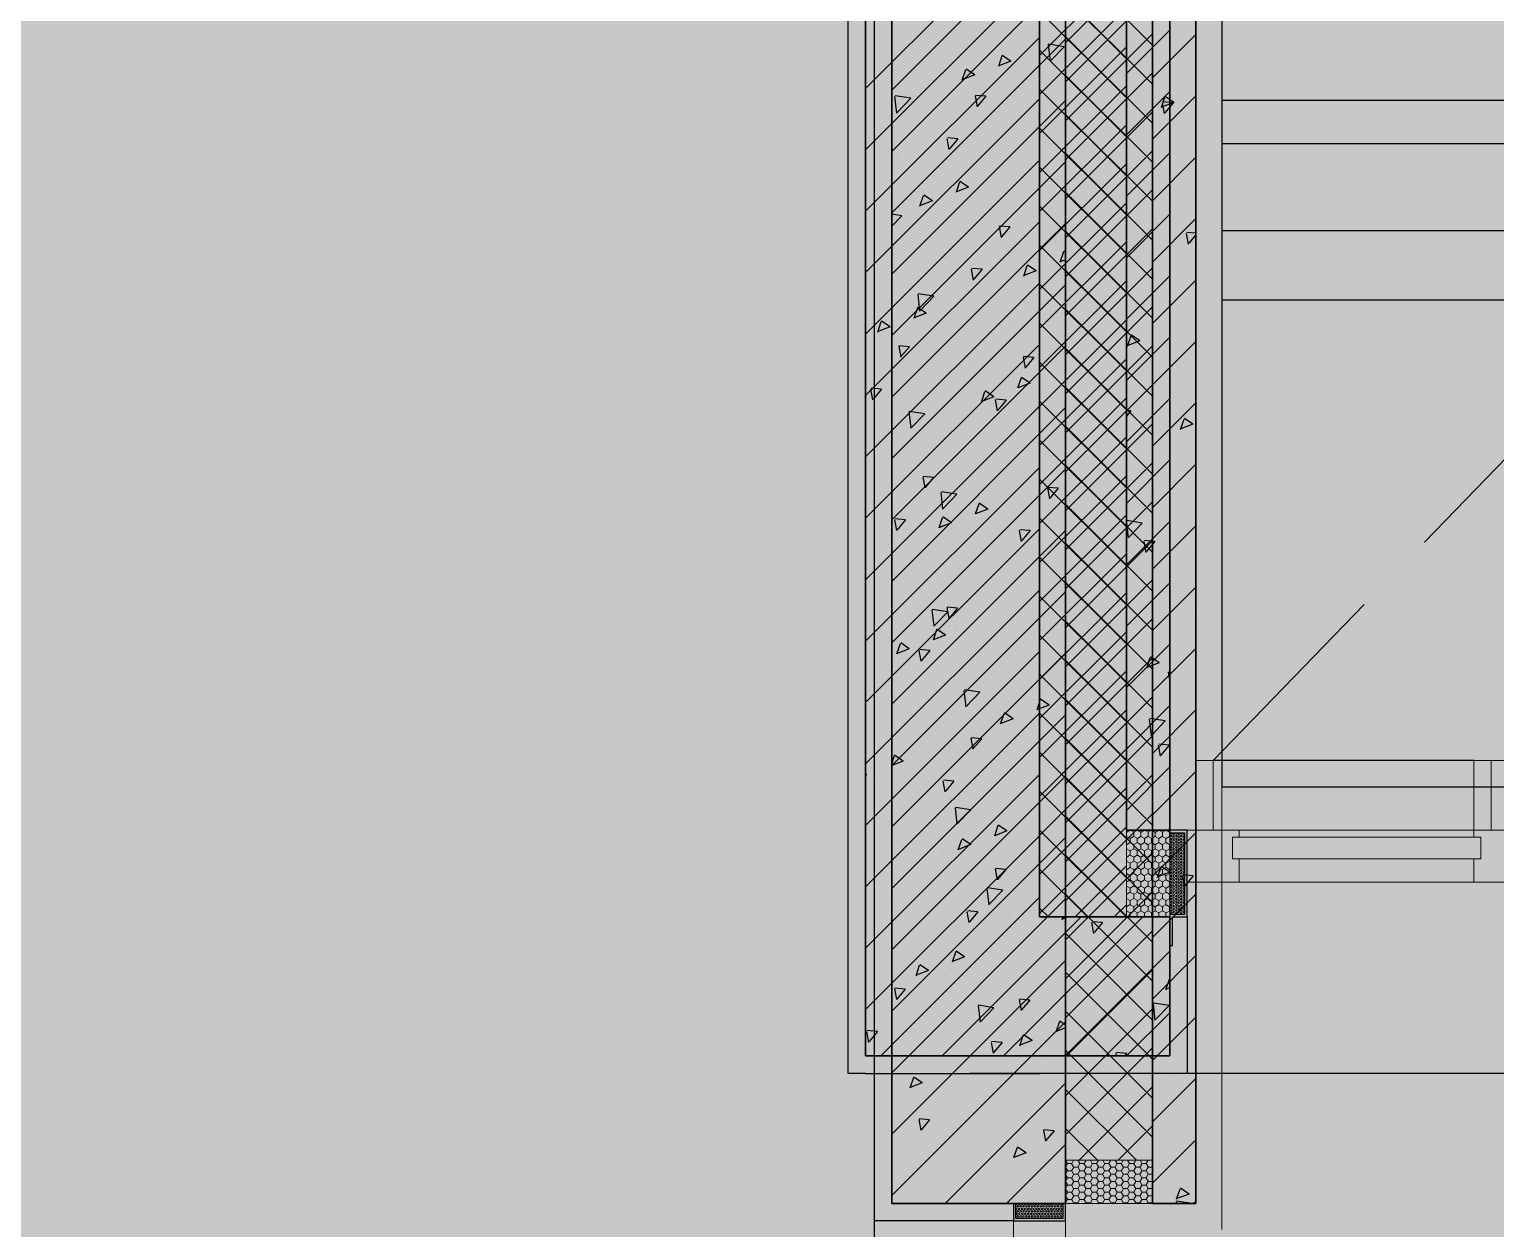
# Model space of a CAD drawing. Header units: inches. Extents: x 143994 to 247866, y 243815 to 272761.
# Drawn here: x 176063 to 177751, y 257777 to 259158 of the extents above; entities that cross this region are included whole.
import ezdxf

# ---------------------------------------------------------------- set-up
doc = ezdxf.new("R2010")
doc.units = ezdxf.units.IN
doc.header["$LTSCALE"] = 1000
doc.header["$MEASUREMENT"] = 0
doc.linetypes.add('DASH', pattern=[0.35, 0.25, -0.1])
doc.layers.get('DEFPOINTS').update_dxf_attribs({"color": 62})
for name, color, linetype in [('0-建筑1F', 127, 'Continuous'), ('0-建筑2F', 127, 'Continuous'), ('A-S-face(建筑粉刷线)', 136, 'Continuous'), ('A-STATR', 5, 'Continuous'), ('A-Wall-Patn', 255, 'Continuous'), ('PUB_HATCH', 8, 'Continuous'), ('栏杆', 6, 'Continuous')]:
    doc.layers.add(name, color=color, linetype=linetype)
for name, color, linetype, lineweight in [('A-M-Stone', 11, 'Continuous', 15), ('A-Wall', 254, 'Continuous', 35), ('MQ-HZ幕墙绘制', 6, 'Continuous', 13), ('W-保温层', 8, 'Continuous', 13), ('散水线', 8, 'Continuous', 15)]:
    doc.layers.add(name, color=color, linetype=linetype, lineweight=lineweight)

# ---------------------------------------------------------------- blocks, each defined once
blk = doc.blocks.new('144')
at = {"layer": 'MQ-HZ幕墙绘制'}
h = blk.add_hatch(dxfattribs=at)
h.set_pattern_fill('HONEY', color=127, scale=3, angle=-270)
h.set_pattern_definition([(90, (-380789.947, 2375.5446), (-4.124445, 7.14375), [4.7625, -9.525]), (210, (-380789.947, 2375.5446), (-4.124446478, -7.143749147), [4.7625, -9.525]), (150, (-380789.947, 2375.5446), (-8.248891478, 8.53e-07), [-9.525, 4.7625])])
h.paths.add_polyline_path([(658336.9, -382050.3), (658336.9, -381950.3), (658286.9, -381950.3), (658286.9, -382050.3)])
h = blk.add_hatch(dxfattribs=at)
h.set_pattern_fill('HEX', color=127, angle=-360, style=0)
h.set_pattern_definition([(360, (-93.9555, 920.9595), (4e-16, 1.649778), [0.9525, -1.905]), (120, (-93.9555, 920.9595), (-1.4287496586, -0.824889), [0.9525, -1.905]), (60, (-93.003, 920.9595), (-1.4287496586, 0.824889), [0.9525, -1.905])])
h.paths.add_polyline_path([(658336.9, -381953.3), (658336.9, -382047.3), (658353.9, -382047.3), (658353.9, -381953.3)])
at = {"layer": 'A-M-Stone', "color": 127}
blk.add_line((658366.9, -381870.3), (658366.9, -379280.3), dxfattribs=at)
at = {"layer": 'A-S-face(建筑粉刷线)', "color": 127}
for p, q in [((657966.9, -382230.3), (657966.9, -379280.3)), ((657986.9, -382230.3), (657966.9, -382230.3)), ((657986.9, -382230.3), (658186.9, -382230.3)), ((658336.9, -382230.3), (658106.9, -382230.3))]:
    blk.add_line(p, q, dxfattribs=at)
blk.add_lwpolyline([(658356.9, -382050.3), (658356.9, -382230.3), (658336.9, -382230.3)], dxfattribs=at)
at = {"layer": 'A-Wall', "color": 127}
for p, q in [((657986.9, -382210.3), (657986.9, -379280.3)), ((658186.9, -379280.3), (658186.9, -382050.3)), ((658286.9, -381950.3), (658286.9, -379280.3)), ((658336.9, -379280.3), (658336.9, -381950.3)), ((658336.9, -381950.3), (658286.9, -381950.3)), ((658186.9, -382050.3), (658336.9, -382050.3)), ((658336.9, -382050.3), (658336.9, -382210.3)), ((658336.9, -382210.3), (657986.9, -382210.3))]:
    blk.add_line(p, q, dxfattribs=at)
at = {"layer": 'MQ-HZ幕墙绘制', "color": 127}
for p, q in [((658366.9, -381950.3), (658366.9, -381870.3)), ((658366.9, -381870.3), (658386.9, -381870.3)), ((658386.9, -381870.3), (658386.9, -381950.3)), ((658686.9, -381950.3), (658686.9, -381870.3)), ((658686.9, -381870.3), (658706.9, -381870.3)), ((658706.9, -381870.3), (658706.9, -381950.3)), ((658356.9, -382010.3), (658356.9, -381950.3)), ((658356.9, -381950.3), (658416.9, -381950.3)), ((658386.9, -381950.3), (658366.9, -381950.3)), ((658416.9, -381958.3), (658408.9, -381958.3)), ((658408.9, -381958.3), (658408.9, -381983.3)), ((658416.9, -381950.3), (658686.9, -381950.3)), ((658416.9, -381950.3), (658416.9, -381958.3)), ((658417, -381958.3), (658687, -381958.3)), ((658746.9, -381950.3), (658686.9, -381950.3)), ((658686.9, -381950.3), (658686.9, -381958.3)), ((658706.9, -381950.3), (658686.9, -381950.3)), ((658686.9, -381958.3), (658694.9, -381958.3)), ((658694.9, -381958.3), (658694.9, -381983.3)), ((658408.9, -381983.3), (658416.9, -381983.3)), ((658416.9, -381983.3), (658416.9, -382010.3)), ((658417, -381983.3), (658687, -381983.3)), ((658694.9, -381983.3), (658686.9, -381983.3)), ((658686.9, -381983.3), (658686.9, -382010.3)), ((658416.9, -382010.3), (658356.9, -382010.3)), ((658416.9, -382010.3), (658686.9, -382010.3)), ((658686.9, -382010.3), (658746.9, -382010.3))]:
    blk.add_line(p, q, dxfattribs=at)
blk.add_lwpolyline([(658706.9, -381870.3), (659966.9, -381870.3)], dxfattribs=at)
blk.add_lwpolyline([(658336.9, -382050.3), (658336.9, -381950.3), (658286.9, -381950.3), (658286.9, -382050.3)], close=True, dxfattribs=at)
at = {"layer": 'MQ-HZ幕墙绘制', "color": 127, "lineweight": -3}
blk.add_lwpolyline([(658356.9, -382050.3), (658356.9, -381950.3), (658339.9, -381950.3), (658339.9, -381950.3), (658336.9, -381950.3), (658336.9, -381953.3), (658353.9, -381953.3), (658353.9, -382047.3), (658336.9, -382047.3), (658336.9, -382083.3), (658339.9, -382083.3), (658339.9, -382050.3), (658356.9, -382050.3)], dxfattribs=at)
at = {"layer": 'PUB_HATCH', "color": 127, "linetype": 'Continuous'}
for p, q in [((658186.9, -380896.3), (657986.9, -381096.3)), ((658186.9, -380967), (657986.9, -381167)), ((658001.2, -381032.3), (658001.2, -381032.3)), ((658155.4, -381032.5), (658155.4, -381032.5)), ((658185.1, -381031.9), (658185.1, -381031.9)), ((658336.9, -381029.1), (658286.9, -381079.1)), ((658291.8, -381036.5), (658291.8, -381036.5)), ((658186.9, -381037.7), (657986.9, -381237.7)), ((658038.8, -381052.5), (658038.8, -381052.5)), ((658116.3, -381049.8), (658116.3, -381049.8)), ((658013.6, -381063.9), (658013.6, -381063.9)), ((658320, -381056.4), (658320, -381056.4)), ((658327, -381061.4), (658327, -381061.4)), ((658101.8, -381075.1), (658097.7, -381087.2)), ((658112.4, -381080.8), (658098.4, -381086.2)), ((658112.4, -381080.8), (658102.4, -381074.1)), ((658150.6, -381084.6), (658150.6, -381084.6)), ((658038.7, -381107.7), (658020.9, -381105)), ((658074.9, -381094.6), (658074.9, -381094.6)), ((658086.7, -381096.4), (658086.7, -381096.4)), ((658336.9, -381099.8), (658286.9, -381149.8)), ((658318.8, -381088.6), (658318.8, -381088.6)), ((658186.9, -381108.4), (657986.9, -381308.4)), ((658020.2, -381105.7), (658022.4, -381124.7)), ((658038.7, -381107.7), (658023.1, -381124)), ((658113.9, -381116.4), (658113.9, -381116.4)), ((658011.2, -381130.5), (658011.2, -381130.5)), ((658039.4, -381129.6), (658039.4, -381129.6)), ((658146.1, -381134.1), (658146.1, -381134.1)), ((658080.4, -381154.2), (658082.7, -381166.7)), ((658093.1, -381154.2), (658081.1, -381153.2)), ((658093.1, -381154.2), (658083.4, -381165.7)), ((658316.3, -381155.2), (658316.3, -381155.2)), ((658098, -381163.5), (658098, -381163.5)), ((658148.1, -381156.9), (658148.1, -381156.9)), ((658336.9, -381170.5), (658286.9, -381220.5)), ((658186.9, -381179.1), (657986.9, -381379.1)), ((658022.3, -381173.5), (658022.3, -381173.5)), ((658111.4, -381183), (658111.4, -381183)), ((658311.7, -381175.7), (658311.7, -381175.7)), ((658008.7, -381197), (658008.7, -381197)), ((658053.1, -381220.1), (658049, -381232.2)), ((658063.7, -381225.8), (658053.8, -381219.1)), ((658064.2, -381208.9), (658064.2, -381208.9)), ((658078.4, -381215.8), (658078.4, -381215.8)), ((658170.9, -381213.5), (658170.9, -381213.5)), ((658297.5, -381209.2), (658297.5, -381209.2)), ((658313.9, -381221.7), (658313.9, -381221.7)), ((657999.6, -381231.3), (657999.6, -381231.3)), ((658063.7, -381225.8), (658049.7, -381231.2)), ((658095.5, -381235.8), (658095.5, -381235.8)), ((658106.3, -381235.8), (658106.3, -381235.8)), ((658186.9, -381249.8), (657986.9, -381449.8)), ((658045.4, -381242.4), (658045.4, -381242.4)), ((658109, -381249.5), (658109, -381249.5)), ((658336.9, -381241.2), (658286.9, -381291.2)), ((658319.9, -381244.8), (658319.9, -381244.8)), ((658336.9, -381246.9), (658336.5, -381248.2)), ((658006.3, -381263.6), (658006.3, -381263.6)), ((658154.8, -381285.8), (658154.8, -381285.8)), ((658295, -381281.5), (658295, -381281.5)), ((658311.5, -381288.3), (658311.5, -381288.3)), ((658038.2, -381305.8), (658038.2, -381305.8)), ((658108.2, -381304.6), (658110.5, -381317.1)), ((658120.8, -381304.6), (658108.9, -381303.6)), ((658120.8, -381304.6), (658111.2, -381316.1)), ((658172.5, -381300.7), (658168.4, -381312.8)), ((658183.1, -381306.4), (658169.1, -381311.7)), ((658169.2, -381298), (658169.2, -381298)), ((658183.1, -381306.4), (658173.1, -381299.7)), ((658186.9, -381320.5), (657986.9, -381520.5)), ((657992.8, -381321.2), (657992.8, -381321.2)), ((658042.8, -381314.7), (658042.8, -381314.7)), ((658106.6, -381316.1), (658106.6, -381316.1)), ((658336.9, -381312), (658286.9, -381362)), ((658319.4, -381309.7), (658319.4, -381309.7)), ((658003.9, -381330.2), (658003.9, -381330.2)), ((658046.8, -381333.6), (658049, -381352.6)), ((658065.2, -381335.7), (658047.4, -381332.9)), ((658065.2, -381335.7), (658049.7, -381351.9)), ((658067.4, -381338), (658067.4, -381338)), ((658086.1, -381349.7), (658086.1, -381349.7)), ((658174.2, -381342.5), (658174.2, -381342.5)), ((658309, -381354.9), (658309, -381354.9)), ((658004.4, -381365.2), (658000.4, -381377.3)), ((658015.1, -381370.9), (658001, -381376.2)), ((658015.1, -381370.9), (658005.1, -381364.2)), ((658186.9, -381391.2), (657986.9, -381591.2)), ((658104.1, -381382.7), (658104.1, -381382.7)), ((658116.5, -381376.9), (658116.5, -381376.9)), ((658336.9, -381382.7), (658286.9, -381432.7)), ((658291.9, -381381.2), (658287.8, -381393.3)), ((658302.5, -381386.9), (658288.5, -381392.3)), ((658302.5, -381386.9), (658292.5, -381380.2)), ((657990.2, -381393.5), (657990.2, -381393.5)), ((658001.4, -381396.8), (658001.4, -381396.8)), ((658092.2, -381417.3), (658092.2, -381417.3)), ((658306.6, -381421.5), (658306.6, -381421.5)), ((658316.1, -381422.6), (658316.1, -381422.6)), ((657992.5, -381442.5), (657994.8, -381455)), ((658005.1, -381442.5), (657993.2, -381441.5)), ((658005.1, -381442.5), (657995.5, -381454)), ((658027.6, -381439.7), (658027.6, -381439.7)), ((658305.7, -381426.3), (658305.7, -381426.3)), ((658311.1, -381429), (658311.1, -381429)), ((658063.9, -381455.8), (658063.9, -381455.8)), ((658101.7, -381449.3), (658101.7, -381449.3)), ((658123.8, -381445.7), (658119.8, -381457.8)), ((658134.4, -381451.4), (658120.4, -381456.8)), ((658134.4, -381451.4), (658124.5, -381444.7)), ((658134.4, -381444.2), (658134.4, -381444.2)), ((658135.9, -381455), (658138.2, -381467.6)), ((658148.6, -381455.1), (658136.6, -381454)), ((658148.6, -381455.1), (658138.9, -381466.6)), ((658139.7, -381445.8), (658139.7, -381445.8)), ((658336.9, -381453.4), (658286.9, -381503.4)), ((658186.9, -381462), (657986.9, -381662)), ((657999, -381463.4), (657999, -381463.4)), ((658077.8, -381469), (658077.8, -381469)), ((658292, -381467.6), (658286.9, -381467.2)), ((658292, -381467.6), (658286.9, -381473.7)), ((658304.2, -381488.1), (658304.2, -381488.1)), ((658087.1, -381524.7), (658087.1, -381524.7)), ((658099.3, -381515.9), (658099.3, -381515.9)), ((658137.1, -381518.1), (658137.1, -381518.1)), ((658336.9, -381524.1), (658286.9, -381574.1)), ((658186.9, -381532.7), (657986.9, -381732.7)), ((657988.7, -381541.9), (657988.7, -381541.9)), ((657996.6, -381529.9), (657996.6, -381529.9)), ((658011.3, -381534.7), (658011.3, -381534.7)), ((658154.2, -381539), (658154.2, -381539)), ((658037.6, -381559), (658037.6, -381559)), ((658095.4, -381546.4), (658095.4, -381546.4)), ((658301.7, -381554.6), (658301.7, -381554.6)), ((658309, -381555.4), (658309, -381555.4)), ((658073.3, -381561.6), (658075.5, -381580.6)), ((658091.8, -381563.6), (658074, -381560.8)), ((658091.8, -381563.6), (658076.2, -381579.8)), ((658318.8, -381562.9), (658318.8, -381562.9)), ((658336.6, -381563.8), (658336.6, -381563.8)), ((658020.2, -381592.9), (658022.5, -381605.5)), ((658032.9, -381593), (658020.9, -381591.9)), ((658032.9, -381593), (658023.2, -381604.5)), ((658075.1, -381590.7), (658071.1, -381602.8)), ((658085.8, -381596.4), (658075.8, -381589.7)), ((658096.8, -381582.4), (658096.8, -381582.4)), ((658305.2, -381596.7), (658287.4, -381593.9)), ((658186.9, -381603.4), (657986.9, -381803.4)), ((657994.1, -381596.5), (657994.1, -381596.5)), ((658034.4, -381603.6), (658034.4, -381603.6)), ((658085.8, -381596.4), (658071.8, -381601.8)), ((658084.5, -381597), (658084.5, -381597)), ((658085.5, -381603), (658085.5, -381603)), ((658163.7, -381605.5), (658166, -381618)), ((658176.3, -381605.5), (658164.4, -381604.5)), ((658176.3, -381605.5), (658166.7, -381617)), ((658336.9, -381594.8), (658286.9, -381644.8)), ((658286.9, -381596.4), (658288.9, -381613.7)), ((658305.2, -381596.7), (658289.6, -381612.9)), ((658013.5, -381621.2), (658013.5, -381621.2)), ((658120.2, -381625.7), (658120.2, -381625.7)), ((658299.3, -381621.2), (658299.3, -381621.2)), ((658307.1, -381618), (658309.5, -381630.6)), ((658319.8, -381618.1), (658307.8, -381617)), ((658319.8, -381618.1), (658310.1, -381629.6)), ((658333.8, -381634.7), (658333.8, -381634.7)), ((658055.6, -381648), (658055.6, -381648)), ((658094.4, -381649), (658094.4, -381649)), ((658158.2, -381659.2), (658158.2, -381659.2)), ((658162.4, -381652.6), (658162.4, -381652.6)), ((658186.9, -381674.1), (657986.9, -381874.1)), ((657991.7, -381663.1), (657991.7, -381663.1)), ((658031.9, -381675.9), (658031.9, -381675.9)), ((658336.9, -381665.5), (658286.9, -381715.5)), ((658296.9, -381687.8), (658296.9, -381687.8)), ((658310.5, -381682.2), (658310.5, -381682.2)), ((658077.3, -381722.3), (658077.3, -381722.3)), ((658092, -381715.6), (658092, -381715.6)), ((658181.3, -381728.2), (658181.3, -381728.2)), ((658186.9, -381744.8), (657986.9, -381944.8)), ((657989.3, -381729.7), (657989.3, -381729.7)), ((658026.5, -381735.8), (658022.4, -381747.8)), ((658037.1, -381741.5), (658023.1, -381746.8)), ((658037.1, -381741.5), (658027.2, -381734.7)), ((658048, -381743.4), (658050.3, -381755.9)), ((658060.6, -381743.4), (658048.7, -381742.4)), ((658060.6, -381743.4), (658051, -381754.9)), ((658105.6, -381738.1), (658105.6, -381738.1)), ((658336.9, -381736.2), (658286.9, -381786.2)), ((658016.7, -381750.2), (658016.7, -381750.2)), ((658123.5, -381754.8), (658123.5, -381754.8)), ((658294.4, -381754.4), (658294.4, -381754.4)), ((658313.9, -381751.8), (658309.9, -381763.9)), ((658324.5, -381757.5), (658310.5, -381762.9)), ((658324.5, -381757.5), (658314.6, -381750.8)), ((658334.9, -381768.5), (658336.9, -381779.5)), ((658336.9, -381767.6), (658335.6, -381767.5)), ((658089.5, -381782.2), (658089.5, -381782.2)), ((658099.8, -381789.5), (658102, -381808.5)), ((658118.3, -381791.5), (658100.5, -381788.8)), ((658118.3, -381791.5), (658102.7, -381807.8)), ((658153.6, -381792.3), (658153.6, -381792.3)), ((658305.1, -381783.8), (658305.1, -381783.8)), ((658037, -381812.3), (658037, -381812.3)), ((658128.7, -381807), (658128.7, -381807)), ((658178.8, -381800.4), (658178.8, -381800.4)), ((658336.9, -381806.9), (658286.9, -381856.9)), ((658186.9, -381815.5), (657986.9, -382015.5)), ((658041.5, -381829.5), (658041.5, -381829.5)), ((658053, -381817), (658053, -381817)), ((658145.9, -381816.3), (658141.8, -381828.4)), ((658156.5, -381822), (658142.5, -381827.4)), ((658156.5, -381822), (658146.5, -381815.3)), ((658292, -381821), (658292, -381821)), ((658313.2, -381822.6), (658315.4, -381841.6)), ((658331.7, -381824.6), (658313.9, -381821.9)), ((658331.7, -381824.6), (658316.1, -381840.9)), ((658318.2, -381816.2), (658318.2, -381816.2)), ((658148.3, -381834.1), (658148.3, -381834.1)), ((658083.7, -381856.4), (658083.7, -381856.4)), ((658084.9, -381856.2), (658084.9, -381856.2)), ((658087.1, -381848.8), (658087.1, -381848.8)), ((658328.2, -381852.7), (658328.2, -381852.7)), ((658126.2, -381879.3), (658126.2, -381879.3)), ((658336.9, -381877.6), (658286.9, -381927.6)), ((658297.2, -381865.4), (658297.2, -381865.4)), ((657988.4, -381886.5), (657986.9, -381885.5)), ((658186.9, -381886.2), (657986.9, -382086.2)), ((657988.4, -381886.5), (657986.9, -381887.1)), ((658000.4, -381895.9), (658000.4, -381895.9)), ((658075.7, -381893.8), (658078, -381906.3)), ((658076.1, -381885.9), (658076.1, -381885.9)), ((658088.4, -381893.8), (658076.4, -381892.8)), ((658088.4, -381893.8), (658078.7, -381905.3)), ((658289.6, -381887.5), (658289.6, -381887.5)), ((658084.7, -381915.3), (658084.7, -381915.3)), ((658325.7, -381925), (658325.7, -381925)), ((658309.9, -381935.5), (658309.9, -381935.5)), ((658336.9, -381948.4), (658335, -381950.3)), ((658186.9, -381956.9), (657986.9, -382156.9)), ((658023.5, -381964.8), (658023.5, -381964.8)), ((658044.7, -381958.6), (658044.7, -381958.6)), ((658073.6, -381958.2), (658073.6, -381958.2)), ((658097.2, -381961.3), (658093.1, -381973.4)), ((658107.8, -381967), (658097.9, -381960.3)), ((658151.5, -381963.1), (658151.5, -381963.1)), ((658076.7, -381975.5), (658076.7, -381975.5)), ((658082.2, -381981.9), (658082.2, -381981.9)), ((658107.8, -381967), (658093.8, -381972.4)), ((658186.1, -381966.9), (658186.1, -381966.9)), ((658186.9, -382027.6), (658004.3, -382210.3)), ((658126.3, -382017.4), (658128.5, -382036.4)), ((658144.8, -382019.5), (658127, -382016.7)), ((658144.8, -382019.5), (658129.2, -382035.7)), ((658147.3, -382020.5), (658147.3, -382020.5)), ((658021, -382037.1), (658021, -382037.1)), ((658069.5, -382037.9), (658069.5, -382037.9)), ((658079.8, -382048.5), (658079.8, -382048.5)), ((658103.5, -382044.2), (658105.8, -382056.8)), ((658116.1, -382044.3), (658104.2, -382043.2)), ((658116.1, -382044.3), (658106.5, -382055.8)), ((658153, -382045.5), (658153, -382045.5)), ((658176.3, -382042.4), (658176.3, -382042.4)), ((658183.7, -382033.5), (658183.7, -382033.5)), ((658004.9, -382060.3), (658004.9, -382060.3)), ((658036.4, -382065.6), (658036.4, -382065.6)), ((658235, -382050.3), (658075, -382210.3)), ((658111.7, -382064.8), (658111.7, -382064.8)), ((658305.7, -382050.3), (658145.7, -382210.3)), ((658213.8, -382050.3), (658212.5, -382053.9)), ((658220.1, -382050.3), (658213.2, -382052.9)), ((658246.9, -382056.8), (658249.2, -382069.3)), ((658259.6, -382056.8), (658247.6, -382055.8)), ((658259.6, -382056.8), (658249.9, -382068.3)), ((658218.5, -382069.3), (658218.5, -382069.3)), ((658220.5, -382082.8), (658220.5, -382082.8)), ((658317.6, -382069.4), (658317.6, -382069.4)), ((658325.2, -382073.8), (658325.2, -382073.8)), ((658094.7, -382099.3), (658094.7, -382099.3)), ((658170.4, -382089.4), (658170.4, -382089.4)), ((658181.3, -382100.1), (658181.3, -382100.1)), ((658201, -382089.4), (658201, -382089.4)), ((658336.9, -382089.8), (658216.4, -382210.3)), ((658282.3, -382087.3), (658282.3, -382087.3)), ((658048.5, -382106.3), (658044.5, -382118.4)), ((658059.2, -382112), (658045.2, -382117.4)), ((658059.2, -382112), (658049.2, -382105.3)), ((658077.4, -382115.1), (658077.4, -382115.1)), ((658084.3, -382109.5), (658084.3, -382109.5)), ((658336, -382122.4), (658331.9, -382134.4)), ((658336.9, -382131.8), (658332.6, -382133.4)), ((658336.9, -382121.5), (658336.6, -382121.3)), ((658294.2, -382145), (658294.2, -382145)), ((658072.7, -382167), (658072.7, -382167)), ((658167.9, -382161.7), (658167.9, -382161.7)), ((658178.8, -382166.7), (658178.8, -382166.7)), ((658279.8, -382153.8), (658279.8, -382153.8)), ((658336.9, -382160.5), (658287.1, -382210.3)), ((657987.8, -382182.1), (657990.1, -382194.7)), ((658000.4, -382182.2), (657988.5, -382181.1)), ((658000.4, -382182.2), (657990.8, -382193.7)), ((658042, -382178.2), (658042, -382178.2)), ((658074.9, -382181.6), (658074.9, -382181.6)), ((658117.8, -382168.3), (658117.8, -382168.3)), ((658179.5, -382171.5), (658179.5, -382171.5)), ((658286.3, -382176), (658286.3, -382176)), ((658131.2, -382194.7), (658133.5, -382207.2)), ((658143.9, -382194.7), (658131.9, -382193.7)), ((658143.9, -382194.7), (658134.2, -382206.2)), ((658167.9, -382186.9), (658163.9, -382198.9)), ((658178.5, -382192.6), (658164.5, -382197.9)), ((658178.5, -382192.6), (658168.6, -382185.9)), ((658309.3, -382188.8), (658309.3, -382188.8)), ((658192.7, -382208.8), (658192.7, -382208.8)), ((658274.7, -382207.2), (658275.2, -382210.3)), ((658287.3, -382207.3), (658275.4, -382206.2)), ((658287.3, -382207.3), (658284.8, -382210.3))]:
    blk.add_line(p, q, dxfattribs=at)
at = {"layer": 'PUB_HATCH', "color": 127}
for p, q in [((658686.9, -381870.3), (658386.9, -381870.3)), ((659966.9, -382230.3), (658356.9, -382230.3))]:
    blk.add_line(p, q, dxfattribs=at)
at = {"layer": 'W-保温层', "color": 127}
for p, q in [((658186.9, -379330.3), (658186.9, -382050.3)), ((658286.9, -382050.3), (658286.9, -379330.3)), ((658186.9, -382050.3), (658286.9, -382050.3))]:
    blk.add_line(p, q, dxfattribs=at)
at = {"layer": 'W-保温层', "color": 127, "linetype": 'Continuous'}
for p, q in [((658286.9, -380958.6), (658186.9, -381058.6)), ((658186.9, -380962.4), (658286.9, -381062.4)), ((658286.9, -381003.5), (658186.9, -381103.5)), ((658186.9, -381007.3), (658286.9, -381107.3)), ((658286.9, -381048.4), (658186.9, -381148.4)), ((658186.9, -381052.2), (658286.9, -381152.2)), ((658286.9, -381093.3), (658186.9, -381193.3)), ((658186.9, -381097.1), (658286.9, -381197.1)), ((658286.9, -381138.2), (658186.9, -381238.2)), ((658186.9, -381142), (658286.9, -381242)), ((658286.9, -381183.1), (658186.9, -381283.1)), ((658186.9, -381186.9), (658286.9, -381286.9)), ((658286.9, -381228), (658186.9, -381328)), ((658186.9, -381231.8), (658286.9, -381331.8)), ((658286.9, -381272.9), (658186.9, -381372.9)), ((658186.9, -381276.7), (658286.9, -381376.7)), ((658286.9, -381317.8), (658186.9, -381417.8)), ((658186.9, -381321.6), (658286.9, -381421.6)), ((658286.9, -381362.7), (658186.9, -381462.7)), ((658186.9, -381366.5), (658286.9, -381466.5)), ((658286.9, -381407.6), (658186.9, -381507.6)), ((658186.9, -381411.4), (658286.9, -381511.4)), ((658286.9, -381452.5), (658186.9, -381552.5)), ((658186.9, -381456.3), (658286.9, -381556.3)), ((658286.9, -381497.4), (658186.9, -381597.4)), ((658186.9, -381501.2), (658286.9, -381601.2)), ((658286.9, -381542.3), (658186.9, -381642.3)), ((658186.9, -381546.1), (658286.9, -381646.1)), ((658286.9, -381587.2), (658186.9, -381687.2)), ((658186.9, -381591), (658286.9, -381691)), ((658286.9, -381632.1), (658186.9, -381732.1)), ((658186.9, -381635.9), (658286.9, -381735.9)), ((658286.9, -381677), (658186.9, -381777)), ((658186.9, -381680.8), (658286.9, -381780.8)), ((658286.9, -381721.9), (658186.9, -381821.9)), ((658186.9, -381725.7), (658286.9, -381825.7)), ((658286.9, -381766.8), (658186.9, -381866.8)), ((658186.9, -381770.6), (658286.9, -381870.6)), ((658286.9, -381811.7), (658186.9, -381911.7)), ((658186.9, -381815.5), (658286.9, -381915.5)), ((658286.9, -381856.6), (658186.9, -381956.6)), ((658186.9, -381860.4), (658286.9, -381960.4)), ((658286.9, -381901.5), (658186.9, -382001.5)), ((658186.9, -381905.3), (658286.9, -382005.3)), ((658286.9, -381946.4), (658186.9, -382046.4)), ((658186.9, -381950.2), (658286.9, -382050.2)), ((658186.9, -381995.1), (658242.1, -382050.3)), ((658286.9, -381991.3), (658227.9, -382050.3)), ((658186.9, -382040), (658197.2, -382050.3)), ((658286.9, -382036.2), (658272.8, -382050.3))]:
    blk.add_line(p, q, dxfattribs=at)
at = {"layer": '散水线', "color": 127, "linetype": 'DASH'}
blk.add_line((658386.9, -381870.3), (658966.9, -381270.3), dxfattribs=at)
blk = doc.blocks.new('1442323')
at = {"layer": 'MQ-HZ幕墙绘制'}
h = blk.add_hatch(dxfattribs=at)
h.set_pattern_fill('HONEY', color=127, scale=3, angle=180)
h.set_pattern_definition([(180, (697720.4187, -763578.9644), (-7.14375, -4.124445), [4.7625, -9.525]), (300, (697720.4187, -763578.9644), (7.143749147, -4.12444648), [4.7625, -9.525]), (240, (697720.4187, -763578.9644), (-8.53e-07, -8.24889148), [-9.525, 4.7625])])
h.paths.add_polyline_path([(700236.9, -382439.3), (700336.9, -382439.3), (700336.9, -382389.3), (700236.9, -382389.3)])
h = blk.add_hatch(dxfattribs=at)
h.set_pattern_fill('HEX', color=127, angle=90, style=0)
h.set_pattern_definition([(90, (699055.9688, -382614.7017), (-1.649778, 5e-16), [0.9525, -1.905]), (210, (699055.9688, -382614.7017), (0.824889, -1.4287497), [0.9525, -1.905]), (150, (699055.9688, -382613.7492), (-0.824889, -1.4287497), [0.9525, -1.905])])
h.paths.add_polyline_path([(700233.9, -382439.3), (700179.9, -382439.3), (700179.9, -382456.3), (700233.9, -382456.3)])
at = {"layer": 'A-M-Stone', "color": 127}
for p, q in [((700416.9, -382439.3), (700416.9, -379369.3)), ((700416.9, -382469.3), (700416.9, -382439.3))]:
    blk.add_line(p, q, dxfattribs=at)
at = {"layer": 'A-S-face(建筑粉刷线)', "color": 127}
blk.add_line((700016.9, -382439.3), (700016.9, -379369.3), dxfattribs=at)
blk.add_lwpolyline([(700176.9, -382459.3), (700016.9, -382459.3), (700016.9, -382439.3)], dxfattribs=at)
at = {"layer": 'A-STATR', "color": 127}
for p, q in [((702836.9, -381319.3), (700416.9, -381319.3)), ((702756.9, -381399.3), (700416.9, -381399.3))]:
    blk.add_line(p, q, dxfattribs=at)
at = {"layer": 'A-Wall', "color": 127}
for p, q in [((700036.9, -382439.3), (700036.9, -379369.3)), ((700236.9, -379369.3), (700236.9, -382439.3)), ((700336.9, -382439.3), (700336.9, -379369.3)), ((700386.9, -379369.3), (700386.9, -382439.3)), ((700236.9, -382439.3), (700036.9, -382439.3)), ((700386.9, -382439.3), (700336.9, -382439.3))]:
    blk.add_line(p, q, dxfattribs=at)
at = {"layer": 'MQ-HZ幕墙绘制', "color": 127}
for p, q in [((700176.9, -382459.3), (700176.9, -382519.3)), ((700236.9, -382459.3), (700176.9, -382459.3)), ((700236.9, -382519.3), (700236.9, -382459.3))]:
    blk.add_line(p, q, dxfattribs=at)
blk.add_lwpolyline([(700236.9, -382439.3), (700336.9, -382439.3), (700336.9, -382389.3), (700236.9, -382389.3)], close=True, dxfattribs=at)
at = {"layer": 'MQ-HZ幕墙绘制', "color": 127, "lineweight": -3}
blk.add_lwpolyline([(700176.9, -382459.3), (700236.9, -382459.3), (700236.9, -382442.3), (700236.9, -382442.3), (700236.9, -382439.3), (700233.9, -382439.3), (700233.9, -382456.3), (700179.9, -382456.3), (700179.9, -382439.3), (700176.9, -382439.3), (700176.9, -382442.3), (700176.9, -382442.3), (700176.9, -382459.3, 0.000051)], format="xyb", dxfattribs=at)
at = {"layer": 'PUB_HATCH', "color": 127, "linetype": 'Continuous'}
for p, q in [((700236.9, -380957.2), (700036.9, -381157.2)), ((700236.9, -381027.9), (700036.9, -381227.9)), ((700236.9, -381098.6), (700036.9, -381298.6)), ((700173.6, -381094.2), (700173.6, -381094.2)), ((700217.1, -381104.9), (700219.3, -381123.9)), ((700235.3, -381107.3), (700217.5, -381104.5)), ((700386.9, -381093.1), (700336.9, -381143.1)), ((700057, -381114.2), (700057, -381114.2)), ((700163.7, -381117.9), (700159.6, -381130)), ((700174, -381124.1), (700164.1, -381117.4)), ((700235.3, -381107.3), (700219.7, -381123.5)), ((700386.9, -381105.4), (700386.9, -381105.4)), ((700077.2, -381137.7), (700077.2, -381137.7)), ((700081.3, -381134.9), (700081.3, -381134.9)), ((700131.4, -381128.4), (700131.4, -381128.4)), ((700174, -381124.1), (700160, -381129.5)), ((700179.9, -381123.6), (700179.9, -381123.6)), ((700221.5, -381138.1), (700221.5, -381138.1)), ((700125.6, -381153.8), (700125.6, -381153.8)), ((700350.4, -381150.7), (700350.4, -381150.7)), ((700382, -381152.9), (700382, -381152.9)), ((700236.9, -381169.3), (700036.9, -381369.3)), ((700104.9, -381158.1), (700104.9, -381158.1)), ((700132.8, -381163.9), (700135.1, -381176.5)), ((700145.1, -381164.4), (700133.2, -381163.4)), ((700145.1, -381164.4), (700135.5, -381175.9)), ((700232.4, -381158.3), (700232.4, -381158.3)), ((700386.9, -381163.9), (700336.9, -381213.9)), ((700350.9, -381165.8), (700346.9, -381177.9)), ((700361.5, -381171.5), (700347.5, -381176.8)), ((700348.1, -381171.8), (700350.4, -381184.4)), ((700360.7, -381171.8), (700348.8, -381170.8)), ((700360.7, -381171.8), (700351.1, -381183.3)), ((700361.5, -381171.5), (700351.6, -381164.8)), ((700074.7, -381204.2), (700074.7, -381204.2)), ((700177.4, -381190.2), (700177.4, -381190.2)), ((700205, -381190.6), (700205, -381190.6)), ((700346.6, -381195.4), (700346.6, -381195.4)), ((700078.7, -381207.2), (700078.7, -381207.2)), ((700347.8, -381223), (700347.8, -381223)), ((700236.9, -381240), (700036.9, -381440)), ((700043.7, -381228.6), (700043.7, -381228.6)), ((700150.4, -381233.1), (700150.4, -381233.1)), ((700386.9, -381234.6), (700336.9, -381284.6)), ((700085.8, -381255.4), (700085.8, -381255.4)), ((700175, -381256.7), (700175, -381256.7)), ((700072.3, -381270.8), (700072.3, -381270.8)), ((700115, -381263), (700111, -381275.1)), ((700125.4, -381269.1), (700111.3, -381274.5)), ((700125.4, -381269.1), (700115.4, -381262.4)), ((700152.4, -381269.5), (700152.4, -381269.5)), ((700192.6, -381259.9), (700192.6, -381259.9)), ((700213.3, -381257.4), (700213.3, -381257.4)), ((700228.2, -381259.5), (700228.2, -381259.5)), ((700096.7, -381277.5), (700096.7, -381277.5)), ((700385.2, -381281.9), (700385.2, -381281.9)), ((700048.4, -381302.1), (700036.9, -381300.3)), ((700048.4, -381302.1), (700036.9, -381314)), ((700386.9, -381305.3), (700336.9, -381355.3)), ((700236.9, -381310.7), (700036.9, -381510.7)), ((700160.6, -381314.4), (700162.9, -381326.9)), ((700172.9, -381314.9), (700160.9, -381313.8)), ((700172.9, -381314.9), (700163.2, -381326.3)), ((700172.6, -381323.3), (700172.6, -381323.3)), ((700375.8, -381322.3), (700378.1, -381334.8)), ((700386.9, -381322.1), (700376.5, -381321.2)), ((700386.9, -381324.1), (700378.8, -381333.7)), ((700069.9, -381337.4), (700069.9, -381337.4)), ((700175.6, -381338.4), (700175.6, -381338.4)), ((700225.6, -381331.8), (700225.6, -381331.8)), ((700046.9, -381357.6), (700046.9, -381357.6)), ((700099.8, -381348.4), (700099.8, -381348.4)), ((700173, -381347.4), (700173, -381347.4)), ((700234.4, -381343.5), (700230.4, -381355.6)), ((700236.9, -381352.7), (700230.7, -381355)), ((700236.9, -381344.4), (700234.8, -381342.9)), ((700056.4, -381367.5), (700056.4, -381367.5)), ((700153.6, -381362.1), (700153.6, -381362.1)), ((700368.9, -381364.1), (700368.9, -381364.1)), ((700386.3, -381358.6), (700386.3, -381358.6)), ((700236.9, -381381.5), (700036.9, -381581.5)), ((700170.1, -381389.9), (700170.1, -381389.9)), ((700221, -381391.4), (700221, -381391.4)), ((700386.9, -381376), (700336.9, -381426)), ((700345.4, -381383.6), (700345.4, -381383.6)), ((700066.4, -381408), (700062.3, -381420.1)), ((700076.7, -381414.2), (700066.7, -381407.5)), ((700067.4, -381404), (700067.4, -381404)), ((700076.7, -381414.2), (700062.7, -381419.5)), ((700104.3, -381411.4), (700104.3, -381411.4)), ((700123, -381417.3), (700123, -381417.3)), ((700173, -381410.7), (700173, -381410.7)), ((700047.2, -381427.3), (700047.2, -381427.3)), ((700071.7, -381436.9), (700071.7, -381436.9)), ((700178.4, -381441.5), (700178.4, -381441.5)), ((700236.9, -381452.2), (700036.9, -381652.2)), ((700044.9, -381452.2), (700047.2, -381464.8)), ((700057.2, -381452.7), (700045.2, -381451.7)), ((700057.2, -381452.7), (700047.5, -381464.2)), ((700167.7, -381456.5), (700167.7, -381456.5)), ((700386.9, -381446.7), (700336.9, -381496.7)), ((700346.1, -381448.6), (700346.1, -381448.6)), ((700065, -381470.6), (700065, -381470.6)), ((700113.9, -381463.8), (700113.9, -381463.8)), ((700188.3, -381464.8), (700190.6, -381477.3)), ((700200.6, -381465.3), (700188.7, -381464.2)), ((700200.6, -381465.3), (700191, -381476.8)), ((700220.6, -381468.3), (700220.6, -381468.3)), ((700120.4, -381489.6), (700120.4, -381489.6)), ((700185.8, -381488.5), (700181.7, -381500.6)), ((700196.1, -381494.7), (700186.1, -381488)), ((700070.3, -381496.2), (700070.3, -381496.2)), ((700196.1, -381494.7), (700182.1, -381500.1)), ((700236.9, -381522.9), (700036.9, -381722.9)), ((700165.3, -381523.1), (700165.3, -381523.1)), ((700212.7, -381510.7), (700212.7, -381510.7)), ((700386.9, -381517.4), (700336.9, -381567.4)), ((700339.4, -381511.9), (700339.4, -381511.9)), ((700056.7, -381527.6), (700058.9, -381546.6)), ((700074.9, -381530), (700057.1, -381527.2)), ((700074.9, -381530), (700059.3, -381546.2)), ((700062.6, -381537.1), (700062.6, -381537.1)), ((700096.1, -381530.7), (700096.1, -381530.7)), ((700373, -381536.4), (700368.9, -381548.5)), ((700383.6, -381542.1), (700369.6, -381547.4)), ((700383.6, -381542.1), (700373.7, -381535.3)), ((700194.1, -381551.8), (700194.1, -381551.8)), ((700067.8, -381568.5), (700067.8, -381568.5)), ((700074.9, -381566), (700074.9, -381566)), ((700181.7, -381570.5), (700181.7, -381570.5)), ((700236.9, -381593.6), (700036.9, -381793.6)), ((700162.8, -381589.6), (700162.8, -381589.6)), ((700386.9, -381588.1), (700336.9, -381638.1)), ((700373.4, -381592), (700373.4, -381592)), ((700060.1, -381603.7), (700060.1, -381603.7)), ((700072.6, -381602.7), (700074.9, -381615.2)), ((700084.9, -381603.2), (700073, -381602.1)), ((700084.9, -381603.2), (700075.3, -381614.7)), ((700172.4, -381600.7), (700172.4, -381600.7)), ((700055.8, -381620.7), (700055.8, -381620.7)), ((700216.1, -381615.2), (700218.4, -381627.8)), ((700228.4, -381615.7), (700216.4, -381614.7)), ((700217.2, -381620.7), (700217.2, -381620.7)), ((700228.4, -381615.7), (700218.7, -381627.2)), ((700385.7, -381611.9), (700385.7, -381611.9)), ((700137.1, -381633.6), (700133, -381645.6)), ((700147.4, -381639.7), (700133.4, -381645.1)), ((700147.4, -381639.7), (700137.5, -381633)), ((700141.5, -381630.7), (700141.5, -381630.7)), ((700220.4, -381644.6), (700220.4, -381644.6)), ((700099.7, -381645.3), (700099.7, -381645.3)), ((700160.4, -381656.2), (700160.4, -381656.2)), ((700206.5, -381649.8), (700206.5, -381649.8)), ((700386.9, -381658.8), (700336.9, -381708.8)), ((700236.9, -381664.3), (700036.9, -381864.3)), ((700057.7, -381670.3), (700057.7, -381670.3)), ((700103.7, -381664.6), (700103.7, -381664.6)), ((700141.9, -381672.2), (700141.9, -381672.2)), ((700214.7, -381693), (700214.7, -381693)), ((700385, -381692), (700385, -381692)), ((700088.9, -381709.6), (700088.9, -381709.6)), ((700164.6, -381699.6), (700164.6, -381699.6)), ((700345.5, -381701.9), (700345.5, -381701.9)), ((700158, -381722.8), (700158, -381722.8)), ((700358, -381725.3), (700358, -381725.3)), ((700236.9, -381735), (700036.9, -381935)), ((700055.3, -381736.9), (700055.3, -381736.9)), ((700386.9, -381729.5), (700336.9, -381779.5)), ((700083.2, -381755.6), (700085.4, -381774.6)), ((700101.4, -381757.9), (700083.6, -381755.2)), ((700101.4, -381757.9), (700085.8, -381774.2)), ((700100.4, -381753.1), (700102.7, -381765.7)), ((700112.7, -381753.6), (700100.7, -381752.6)), ((700112.7, -381753.6), (700103, -381765.1)), ((700382.5, -381758.6), (700382.5, -381758.6)), ((700088.4, -381778.6), (700084.4, -381790.7)), ((700098.7, -381784.7), (700088.8, -381778)), ((700102.9, -381774.4), (700102.9, -381774.4)), ((700112, -381778.5), (700112, -381778.5)), ((700162.1, -381771.9), (700162.1, -381771.9)), ((700209.7, -381778.9), (700209.7, -381778.9)), ((700212.1, -381764), (700212.1, -381764)), ((700359.3, -381773.5), (700359.3, -381773.5)), ((700098.7, -381784.7), (700084.7, -381790.1)), ((700095.5, -381784), (700095.5, -381784)), ((700155.5, -381789.4), (700155.5, -381789.4)), ((700381.1, -381794.3), (700381.1, -381794.3)), ((700236.9, -381805.7), (700036.9, -382005.7)), ((700052.9, -381803.5), (700052.9, -381803.5)), ((700386.9, -381800.2), (700336.9, -381850.2)), ((700380.1, -381825.2), (700380.1, -381825.2)), ((700235.8, -381834.2), (700235.8, -381834.2)), ((700059.4, -381857.4), (700059.4, -381857.4)), ((700109.5, -381850.8), (700109.5, -381850.8)), ((700127.7, -381853.7), (700127.7, -381853.7)), ((700153.1, -381856), (700153.1, -381856)), ((700171.9, -381854), (700171.9, -381854)), ((700207.8, -381859.1), (700203.7, -381871.2)), ((700218.1, -381865.3), (700208.2, -381858.6)), ((700234.5, -381858.2), (700234.5, -381858.2)), ((700236.9, -381876.4), (700036.9, -382076.4)), ((700050.4, -381870), (700050.4, -381870)), ((700055.2, -381874), (700055.2, -381874)), ((700063.1, -381876), (700063.1, -381876)), ((700169.9, -381880.6), (700169.9, -381880.6)), ((700218.1, -381865.3), (700204.1, -381870.6)), ((700386.9, -381871), (700336.9, -381921)), ((700378.6, -381866.5), (700378.6, -381866.5)), ((700385.1, -381865.1), (700385.1, -381865.1)), ((700219.8, -381897.9), (700219.8, -381897.9)), ((700377.7, -381891.8), (700377.7, -381891.8)), ((700128.1, -381903.6), (700130.4, -381916.1)), ((700140.4, -381904.1), (700128.5, -381903)), ((700140.4, -381904.1), (700130.8, -381915.5)), ((700183.2, -381913), (700183.2, -381913)), ((700343.4, -381911.5), (700345.7, -381924)), ((700356, -381911.4), (700344.1, -381910.4)), ((700356, -381911.4), (700346.4, -381922.9)), ((700362.5, -381902.5), (700362.5, -381902.5)), ((700039.8, -381923.6), (700036.9, -381932.1)), ((700050.1, -381929.8), (700036.9, -381934.8)), ((700050.1, -381929.8), (700040.1, -381923.1)), ((700056.8, -381929.7), (700056.8, -381929.7)), ((700103.1, -381917.9), (700103.1, -381917.9)), ((700150.7, -381922.5), (700150.7, -381922.5)), ((700236.9, -381947.1), (700036.9, -382147.1)), ((700048, -381936.6), (700048, -381936.6)), ((700386.9, -381941.7), (700336.9, -381991.7)), ((700344.9, -381955.1), (700344.9, -381955.1)), ((700375.2, -381958.3), (700375.2, -381958.3)), ((700206.3, -381982), (700206.3, -381982)), ((700109.8, -381983.5), (700112, -382002.5)), ((700127.9, -381985.9), (700110.1, -381983.1)), ((700127.9, -381985.9), (700112.3, -382002.1)), ((700130.5, -381991.9), (700130.5, -381991.9)), ((700131, -381982.7), (700131, -381982.7)), ((700148.2, -381989.1), (700148.2, -381989.1)), ((700045.6, -382003.2), (700045.6, -382003.2)), ((700159.1, -382004.1), (700155.1, -382016.2)), ((700169.5, -382010.3), (700155.5, -382015.7)), ((700169.5, -382010.3), (700159.5, -382003.6)), ((700386.9, -382012.4), (700336.9, -382062.4)), ((700236.9, -382017.9), (700036.9, -382217.9)), ((700211.5, -382017.2), (700211.5, -382017.2)), ((700372.8, -382024.9), (700372.8, -382024.9)), ((700094.9, -382037.2), (700094.9, -382037.2)), ((700049, -382057.5), (700049, -382057.5)), ((700145.8, -382055.7), (700145.8, -382055.7)), ((700153.7, -382060.8), (700153.7, -382060.8)), ((700155.8, -382062.1), (700155.8, -382062.1)), ((700155.9, -382054), (700158.2, -382066.5)), ((700168.2, -382054.5), (700156.2, -382053.4)), ((700168.2, -382054.5), (700158.5, -382066)), ((700203.7, -382054.2), (700203.7, -382054.2)), ((700346.4, -382052), (700342.3, -382064.1)), ((700357, -382057.7), (700343, -382063)), ((700357, -382057.7), (700347, -382051)), ((700371.1, -382061.9), (700373.4, -382074.5)), ((700383.8, -382061.9), (700371.8, -382060.8)), ((700383.8, -382061.9), (700374.1, -382073.4)), ((700043.1, -382069.8), (700043.1, -382069.8)), ((700077.9, -382070.8), (700077.9, -382070.8)), ((700386.9, -382083.1), (700336.9, -382133.1)), ((700236.9, -382088.6), (700036.9, -382288.6)), ((700091.2, -382084.4), (700091.2, -382084.4)), ((700197.9, -382088.9), (700197.9, -382088.9)), ((700347, -382086.6), (700347, -382086.6)), ((700370.4, -382091.5), (700370.4, -382091.5)), ((700171.3, -382107.2), (700171.3, -382107.2)), ((700054.6, -382127.2), (700054.6, -382127.2)), ((700143.4, -382122.3), (700143.4, -382122.3)), ((700151.1, -382133.1), (700151.1, -382133.1)), ((700384.5, -382118.4), (700384.5, -382118.4)), ((700040.7, -382136.3), (700040.7, -382136.3)), ((700101.1, -382139.7), (700101.1, -382139.7)), ((700110.5, -382149.2), (700106.4, -382161.3)), ((700120.8, -382155.3), (700110.9, -382148.6)), ((700219.2, -382151.1), (700219.2, -382151.1)), ((700236.9, -382159.3), (700036.9, -382359.3)), ((700120.8, -382155.3), (700106.8, -382160.7)), ((700386.9, -382153.8), (700336.9, -382203.8)), ((700367.9, -382158.1), (700367.9, -382158.1)), ((700370.2, -382155.5), (700370.2, -382155.5)), ((700102.6, -382171.2), (700102.6, -382171.2)), ((700040.2, -382191.9), (700042.5, -382204.4)), ((700052.5, -382192.4), (700040.5, -382191.3)), ((700052.5, -382192.4), (700042.8, -382203.9)), ((700052.2, -382186.6), (700052.2, -382186.6)), ((700140.9, -382188.8), (700140.9, -382188.8)), ((700159, -382191.1), (700159, -382191.1)), ((700224.8, -382195.4), (700224.8, -382195.4)), ((700038.3, -382202.9), (700038.3, -382202.9)), ((700048.4, -382218.6), (700048.4, -382218.6)), ((700098.5, -382212), (700098.5, -382212)), ((700136.3, -382211.4), (700138.5, -382230.4)), ((700154.4, -382213.8), (700136.7, -382211)), ((700154.4, -382213.8), (700138.9, -382230)), ((700183.6, -382204.4), (700185.9, -382217)), ((700195.9, -382204.9), (700184, -382203.9)), ((700195.9, -382204.9), (700186.3, -382216.4)), ((700337.6, -382209.3), (700339.8, -382228.3)), ((700356.1, -382211.2), (700338.3, -382208.5)), ((700356.1, -382211.2), (700340.5, -382227.5)), ((700344.3, -382208.4), (700344.3, -382208.4)), ((700350.7, -382212.6), (700350.7, -382212.6)), ((700236.9, -382230), (700036.9, -382430)), ((700229.9, -382229.7), (700225.8, -382241.8)), ((700236.9, -382233.7), (700230.2, -382229.1)), ((700386.9, -382224.5), (700336.9, -382274.5)), ((700365.5, -382224.7), (700365.5, -382224.7)), ((700367.6, -382227.8), (700367.6, -382227.8)), ((700236.9, -382237.1), (700226.2, -382241.2)), ((700077, -382265.9), (700077, -382265.9)), ((700138.5, -382255.4), (700138.5, -382255.4)), ((700172.2, -382274.3), (700172.2, -382274.3)), ((700183.8, -382270.4), (700183.8, -382270.4)), ((700210.9, -382270.5), (700210.9, -382270.5)), ((700045.9, -382290.9), (700045.9, -382290.9)), ((700061.8, -382294.2), (700057.8, -382306.3)), ((700072.1, -382300.4), (700058.1, -382305.7)), ((700072.1, -382300.4), (700062.2, -382293.7)), ((700094.3, -382290.5), (700094.3, -382290.5)), ((700236.9, -382300.7), (700098.3, -382439.3)), ((700119.2, -382292.8), (700119.2, -382292.8)), ((700226, -382297.3), (700226, -382297.3)), ((700386.9, -382295.2), (700336.9, -382345.2)), ((700363.1, -382291.2), (700363.1, -382291.2)), ((700136.1, -382322), (700136.1, -382322)), ((700067.9, -382342.3), (700070.2, -382354.9)), ((700080.2, -382342.8), (700068.3, -382341.8)), ((700080.2, -382342.8), (700070.6, -382354.3)), ((700119.6, -382353.1), (700119.6, -382353.1)), ((700195.3, -382343.2), (700195.3, -382343.2)), ((700170.7, -382360.5), (700170.7, -382360.5)), ((700211.4, -382354.9), (700213.7, -382367.4)), ((700223.7, -382355.4), (700211.7, -382354.3)), ((700223.7, -382355.4), (700214, -382366.9)), ((700386.9, -382365.9), (700336.9, -382415.9)), ((700360.6, -382357.8), (700360.6, -382357.8)), ((700054, -382380.5), (700054, -382380.5)), ((700236.9, -382371.4), (700169, -382439.3)), ((700181.2, -382374.7), (700177.1, -382386.8)), ((700191.5, -382380.9), (700177.5, -382386.3)), ((700191.5, -382380.9), (700181.6, -382374.2)), ((700384, -382371.7), (700384, -382371.7)), ((700080.3, -382395), (700080.3, -382395)), ((700133.7, -382388.6), (700133.7, -382388.6)), ((700187, -382399.5), (700187, -382399.5)), ((700218.6, -382404.4), (700218.6, -382404.4)), ((700192.8, -382415.5), (700192.8, -382415.5)), ((700378.8, -382420.9), (700378.8, -382420.9)), ((700067, -382432), (700067, -382432)), ((700102, -382424.4), (700102, -382424.4)), ((700142.7, -382422.1), (700142.7, -382422.1)), ((700358.2, -382424.4), (700358.2, -382424.4)), ((700364.1, -382437.2), (700364.4, -382439.3)), ((700368.4, -382422.6), (700364.4, -382434.7)), ((700382.6, -382439.2), (700364.8, -382436.4)), ((700379, -382428.3), (700365, -382433.6)), ((700379, -382428.3), (700369.1, -382421.5)), ((700386.9, -382436.6), (700384.3, -382439.3)), ((700165.5, -382439.3), (700163.2, -382439)), ((700382.6, -382439.2), (700382.5, -382439.3))]:
    blk.add_line(p, q, dxfattribs=at)
at = {"layer": 'PUB_HATCH', "color": 127}
blk.add_line((700016.9, -383929.3), (700016.9, -382459.3), dxfattribs=at)
at = {"layer": 'W-保温层', "color": 127}
for p, q in [((700236.9, -382389.3), (700236.9, -379419.3)), ((700336.9, -379419.3), (700336.9, -382389.3)), ((700336.9, -382389.3), (700236.9, -382389.3))]:
    blk.add_line(p, q, dxfattribs=at)
at = {"layer": 'W-保温层', "color": 127, "linetype": 'Continuous'}
for p, q in [((700336.9, -381002.8), (700236.9, -381102.8)), ((700236.9, -381005.6), (700336.9, -381105.6)), ((700336.9, -381047.7), (700236.9, -381147.7)), ((700236.9, -381050.5), (700336.9, -381150.5)), ((700336.9, -381092.6), (700236.9, -381192.6)), ((700236.9, -381095.4), (700336.9, -381195.4)), ((700336.9, -381137.5), (700236.9, -381237.5)), ((700236.9, -381140.3), (700336.9, -381240.3)), ((700336.9, -381182.4), (700236.9, -381282.4)), ((700236.9, -381185.2), (700336.9, -381285.2)), ((700336.9, -381227.3), (700236.9, -381327.3)), ((700236.9, -381230.1), (700336.9, -381330.1)), ((700336.9, -381272.2), (700236.9, -381372.2)), ((700236.9, -381275), (700336.9, -381375)), ((700336.9, -381317.1), (700236.9, -381417.1)), ((700236.9, -381319.9), (700336.9, -381419.9)), ((700336.9, -381362), (700236.9, -381462)), ((700236.9, -381364.8), (700336.9, -381464.8)), ((700336.9, -381406.9), (700236.9, -381506.9)), ((700236.9, -381409.7), (700336.9, -381509.7)), ((700336.9, -381451.8), (700236.9, -381551.8)), ((700236.9, -381454.6), (700336.9, -381554.6)), ((700336.9, -381496.7), (700236.9, -381596.7)), ((700236.9, -381499.5), (700336.9, -381599.5)), ((700336.9, -381541.6), (700236.9, -381641.6)), ((700236.9, -381544.4), (700336.9, -381644.4)), ((700336.9, -381586.5), (700236.9, -381686.5)), ((700236.9, -381589.3), (700336.9, -381689.3)), ((700336.9, -381631.4), (700236.9, -381731.4)), ((700236.9, -381634.2), (700336.9, -381734.2)), ((700336.9, -381676.3), (700236.9, -381776.3)), ((700236.9, -381679.1), (700336.9, -381779.1)), ((700336.9, -381721.2), (700236.9, -381821.2)), ((700236.9, -381724), (700336.9, -381824)), ((700336.9, -381766.1), (700236.9, -381866.1)), ((700236.9, -381768.9), (700336.9, -381868.9)), ((700336.9, -381811), (700236.9, -381911)), ((700236.9, -381813.8), (700336.9, -381913.8)), ((700336.9, -381855.9), (700236.9, -381955.9)), ((700236.9, -381858.7), (700336.9, -381958.7)), ((700336.9, -381900.8), (700236.9, -382000.8)), ((700236.9, -381903.6), (700336.9, -382003.6)), ((700336.9, -381945.7), (700236.9, -382045.7)), ((700236.9, -381948.5), (700336.9, -382048.5)), ((700336.9, -381990.6), (700236.9, -382090.6)), ((700236.9, -381993.4), (700336.9, -382093.4)), ((700336.9, -382035.5), (700236.9, -382135.5)), ((700236.9, -382038.3), (700336.9, -382138.3)), ((700336.9, -382080.4), (700236.9, -382180.4)), ((700236.9, -382083.2), (700336.9, -382183.2)), ((700336.9, -382125.3), (700236.9, -382225.3)), ((700236.9, -382128.1), (700336.9, -382228.1)), ((700336.9, -382170.2), (700236.9, -382270.2)), ((700236.9, -382173), (700336.9, -382273)), ((700336.9, -382215.1), (700236.9, -382315.1)), ((700236.9, -382217.9), (700336.9, -382317.9)), ((700336.9, -382260), (700236.9, -382360)), ((700236.9, -382262.8), (700336.9, -382362.8)), ((700236.9, -382307.8), (700318.5, -382389.3)), ((700336.9, -382304.9), (700252.5, -382389.3)), ((700236.9, -382352.7), (700273.6, -382389.3)), ((700336.9, -382349.8), (700297.4, -382389.3))]:
    blk.add_line(p, q, dxfattribs=at)
at = {"layer": '栏杆', "color": 127}
for p, q in [((702986.9, -381169.3), (700416.9, -381169.3)), ((702936.9, -381219.3), (700416.9, -381219.3))]:
    blk.add_line(p, q, dxfattribs=at)

msp = doc.modelspace()

# ---------------------------------------------------------------- hatches: boundary and pattern name
at = {"layer": 'DEFPOINTS'}
h = msp.add_hatch(dxfattribs=at)
h.set_pattern_fill('ANSI31', color=250)
h.set_pattern_definition([(45, (-65482.5842, -4e-05), (-1.122532015, 1.122532015), [])])
h.paths.add_polyline_path([(182383.45, 243814.78), (157803.44, 243814.78), (157803.44, 270814.78), (182383.45, 270814.78)])

# ---------------------------------------------------------------- linework, layer by layer
at = {"layer": 'A-Wall-Patn', "color": 11}
msp.add_lwpolyline([(150345.62, 253131.1), (150345.62, 260486.1), (152475.62, 260486.1), (152475.62, 264126.1), (156915.62, 264126.1), (156915.62, 264396.1), (157915.62, 264396.1), (157915.62, 260436.1), (159725.62, 260436.1), (159725.62, 264126.1), (165235.62, 264126.1), (165235.62, 258286.1), (166875.62, 258286.1), (166875.62, 261926.1), (172000.62, 261926.1), (172000.62, 262196.1), (173000.62, 262196.1), (173000.62, 261926.1), (177435.62, 261926.1), (177435.62, 258286.1), (179565.62, 258286.1), (179565.62, 250931.1)], dxfattribs=at)

# ---------------------------------------------------------------- block references
at = {"layer": '0-建筑1F'}
msp.add_blockref('144', (-480961.31, 640186.38), dxfattribs=at)
at = {"layer": '0-建筑2F'}
msp.add_blockref('1442323', (-522981.31, 640245.41), dxfattribs=at)

doc.saveas('drawing.dxf')
